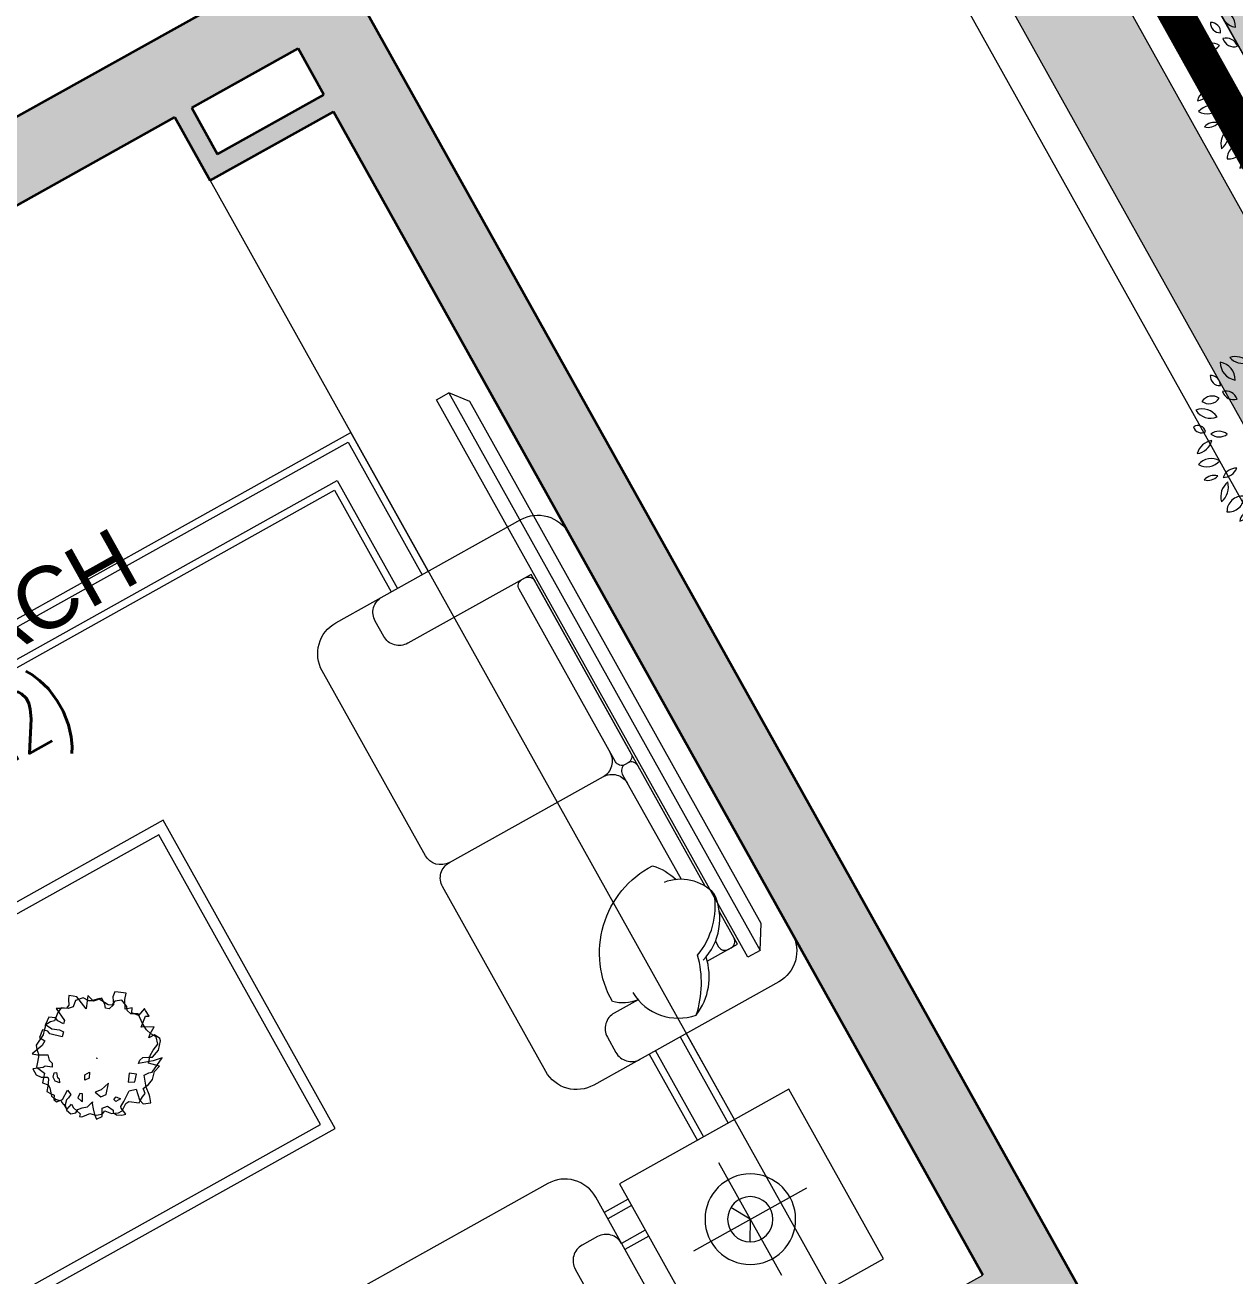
# Model space of a CAD drawing. Header units: millimetres. Extents: x 403824132 to 733479728, y 1974822364 to 2151530530.
# Drawn here: x 568834405 to 568837843, y 2063152941 to 2063156493 of the extents above; entities that cross this region are included whole.
import ezdxf
from ezdxf.enums import TextEntityAlignment as Align

# ---------------------------------------------------------------- set-up
doc = ezdxf.new("R2010")
doc.units = ezdxf.units.MM
doc.linetypes.add('CENTER', pattern=[3, 1.5, -0.5, 0.5, -0.5])
doc.linetypes.add('HIDDEN', pattern=[0.75, 0.5, -0.25])
for name, color, linetype, lineweight in [('A-DIM', 251, 'Continuous', 15), ('A-HATCH', 251, 'Continuous', 5), ('A-TEXT', 7, 'Continuous', 18), ('A-TUONG', 255, 'Continuous', 35), ('E- RANH GIOI', 1, 'CENTER', 13), ('E- THAY', 9, 'Continuous', 20), ('E-Manh', 251, 'Continuous', 13), ('E-NoiThat', 32, 'Continuous', 9), ('i_Cay', 114, 'Continuous', 13), ('i_Hatch', 250, 'Continuous', 13), ('i_ThietBi', 32, 'Continuous', 13), ('LD-KHUAT', 33, 'HIDDEN', 9), ('LD-THAY', 9, 'Continuous', 13)]:
    doc.layers.add(name, color=color, linetype=linetype, lineweight=lineweight)
doc.layers.add('ChiaLo', color=128, linetype='CENTER')
doc.layers.add('loKBT', color=42, linetype='Continuous')
doc.styles.add('AA - Arial - Regular', font='arial.ttf', dxfattribs={"height": 250})
doc.styles.add('Dim roman', font='romans.shx', dxfattribs={"width": 0.7})

# ---------------------------------------------------------------- blocks, each defined once
blk = doc.blocks.new('tv')
at = {"layer": 'i_ThietBi'}
for points in [[(-124298533.7, 101887768.1), (-124300227.4, 101887768.1), (-124300277.4, 101887728.1), (-124298468.4, 101887728.1)], [(-124298468.4, 101887688.1), (-124300277.4, 101887688.1), (-124300277.4, 101887728.1), (-124298468.4, 101887728.1)]]:
    blk.add_lwpolyline(points, close=True, dxfattribs=at)
blk = doc.blocks.new('sf2')
at = {"layer": 'E-NoiThat'}
for p, q in [((-123893881.8, 101810474), (-123893331.8, 101810474)), ((-123893881.8, 101809924), (-123893881.8, 101810474)), ((-123893331.8, 101810474), (-123893331.8, 101809924)), ((-123893881.8, 101810094), (-123893958.9, 101810094)), ((-123893881.8, 101810074), (-123893958.9, 101810074)), ((-123893881.8, 101809994), (-123893958.9, 101809994)), ((-123893881.8, 101809974), (-123893958.9, 101809974)), ((-123893331.8, 101809924), (-123893881.8, 101809924)), ((-123893628.9, 101809644), (-123893628.9, 101809924)), ((-123893608.9, 101809644), (-123893608.9, 101809924)), ((-123893528.9, 101809644), (-123893528.9, 101809924)), ((-123893508.9, 101809644), (-123893508.9, 101809924)), ((-123895508.9, 101809394), (-123894508.9, 101809394)), ((-123894508.9, 101809394), (-123894508.9, 101808394)), ((-123895478.9, 101809364), (-123894538.9, 101809364)), ((-123894538.9, 101809364), (-123894538.9, 101808424)), ((-123895054.1, 101809032.3), (-123895041.1, 101809048.4)), ((-123895041.1, 101809048.4), (-123895023.1, 101809056.5)), ((-123895036.2, 101809048.4), (-123895031.3, 101809058.8)), ((-123895032.9, 101809042.7), (-123895036.2, 101809048.4)), ((-123895031.3, 101809058.8), (-123895018.3, 101809066.9)), ((-123895023.1, 101809056.5), (-123895011.7, 101809056.5)), ((-123895018.3, 101809066.9), (-123895006.9, 101809070.3)), ((-123895011.7, 101809056.5), (-123894992.2, 101809043.8)), ((-123895006.9, 101809070.3), (-123895010.1, 101809048.4)), ((-123895010.1, 101809048.4), (-123895008.5, 101809043.8)), ((-123894982.4, 101809042.7), (-123894958, 101809060)), ((-123894958, 101809060), (-123894951.5, 101809055.3)), ((-123894953.1, 101809053), (-123894949.9, 101809068)), ((-123894946.6, 101809021.9), (-123894953.1, 101809053)), ((-123894951.5, 101809055.3), (-123894941.8, 101809049.6)), ((-123894949.9, 101809068), (-123894928.7, 101809076.1)), ((-123894941.8, 101809049.6), (-123894930.4, 101809045)), ((-123894928.7, 101809076.1), (-123894923.8, 101809060)), ((-123894923.8, 101809060), (-123894922.2, 101809053)), ((-123894922.2, 101809053), (-123894919, 101809031.1)), ((-123895124.1, 101809011.6), (-123895119.2, 101809016.2)), ((-123895119.2, 101809016.2), (-123895106.2, 101809017.3)), ((-123895106.2, 101809017.3), (-123895094.8, 101809018.5)), ((-123895094.8, 101809018.5), (-123895085, 101809028.8)), ((-123895086.6, 101809041.5), (-123895068.7, 101809042.7)), ((-123895085, 101809027.7), (-123895086.6, 101809041.5)), ((-123895085, 101809028.8), (-123895080.1, 101809032.3)), ((-123895080.1, 101809011.6), (-123895085, 101809027.7)), ((-123895080.1, 101809032.3), (-123895063.8, 101809036.9)), ((-123895068.7, 101809042.7), (-123895057.3, 101809021.9)), ((-123895063.8, 101809036.9), (-123895054.1, 101809032.3)), ((-123895057.3, 101809021.9), (-123895041.1, 101809024.2)), ((-123895041.1, 101809024.2), (-123895032.9, 101809042.7)), ((-123895014.1, 101809024.4), (-123895016.6, 101809017.1)), ((-123895016.6, 101809017.1), (-123895006.4, 101809013.5)), ((-123894998.8, 101809024.4), (-123895014.1, 101809024.4)), ((-123895008.5, 101809043.8), (-123894993.8, 101809035.8)), ((-123895006.4, 101809013.5), (-123894998.8, 101809024.4)), ((-123894993.8, 101809035.8), (-123894966.2, 101809017.3)), ((-123894992.2, 101809043.8), (-123894982.4, 101809042.7)), ((-123894966.2, 101809017.3), (-123894946.6, 101809021.9)), ((-123894930.4, 101809045), (-123894928.7, 101809032.3)), ((-123894928.7, 101809032.3), (-123894928.7, 101809030)), ((-123894928.7, 101809030), (-123894909.2, 101809027.7)), ((-123894919, 101809031.1), (-123894907.6, 101808998.9)), ((-123894909.2, 101809027.7), (-123894892.9, 101809020.8)), ((-123894892.9, 101809020.8), (-123894876.6, 101809003.5)), ((-123895148.5, 101808978.1), (-123895142, 101808993.1)), ((-123895143.6, 101808963.1), (-123895148.5, 101808978.1)), ((-123895146.9, 101808977), (-123895127.3, 101808970.1)), ((-123895146.9, 101808960.8), (-123895146.9, 101808977)), ((-123895142, 101808993.1), (-123895129, 101808997.7)), ((-123895129, 101808997.7), (-123895119.2, 101808992)), ((-123895127.3, 101808981.6), (-123895119.2, 101809005.8)), ((-123895127.3, 101808970.1), (-123895127.3, 101808981.6)), ((-123895119.2, 101809005.8), (-123895124.1, 101809011.6)), ((-123895119.2, 101808992), (-123895106.2, 101808994.3)), ((-123895106.2, 101808994.3), (-123895091.5, 101808998.9)), ((-123895098.1, 101808976.2), (-123895096.5, 101808978.4)), ((-123895096.5, 101808978.4), (-123895085.9, 101808960.1)), ((-123895091.5, 101808998.9), (-123895072, 101808993.1)), ((-123895075.2, 101808996.6), (-123895080.1, 101809011.6)), ((-123895072, 101808993.1), (-123895075.2, 101808996.6)), ((-123895052.5, 101808973), (-123895044.8, 101808992.4)), ((-123895044.8, 101808992.4), (-123895028.1, 101808994.5)), ((-123895028.1, 101808994.5), (-123895006.8, 101808969.7)), ((-123894956.7, 101808993.4), (-123894940, 101809002)), ((-123894941.5, 101808973), (-123894956.7, 101808993.4)), ((-123894924.8, 101808985.9), (-123894941.5, 101808973)), ((-123894940, 101809002), (-123894924.8, 101808985.9)), ((-123894907.6, 101808998.9), (-123894892.9, 101808998.9)), ((-123894892.9, 101808998.9), (-123894883.1, 101809002.3)), ((-123894883.1, 101809002.3), (-123894839.2, 101808980.4)), ((-123894857.1, 101808997.7), (-123894879.9, 101808974.7)), ((-123894876.6, 101809003.5), (-123894857.1, 101808997.7)), ((-123894839.2, 101808980.4), (-123894865.2, 101808975.8)), ((-123895164.8, 101808934.3), (-123895161.5, 101808943.6)), ((-123895161.5, 101808943.6), (-123895143.6, 101808945.9)), ((-123895156.6, 101808940.1), (-123895148.5, 101808945.9)), ((-123895148.5, 101808958.5), (-123895146.9, 101808960.8)), ((-123895148.5, 101808953.9), (-123895148.5, 101808958.5)), ((-123895148.5, 101808945.9), (-123895148.5, 101808953.9)), ((-123895133.8, 101808952.8), (-123895143.6, 101808963.1)), ((-123895143.6, 101808945.9), (-123895117.6, 101808929.7)), ((-123895125.7, 101808950.5), (-123895133.8, 101808952.8)), ((-123895115.9, 101808944.7), (-123895125.7, 101808950.5)), ((-123895117.6, 101808929.7), (-123895115.9, 101808944.7)), ((-123895102.6, 101808963.3), (-123895098.1, 101808976.2)), ((-123895092, 101808954.7), (-123895102.6, 101808963.3)), ((-123895085.9, 101808960.1), (-123895092, 101808954.7)), ((-123895034.2, 101808975.1), (-123895052.5, 101808973)), ((-123895006.8, 101808969.7), (-123895034.2, 101808975.1)), ((-123894865.2, 101808975.8), (-123894905.9, 101808962)), ((-123894905.9, 101808962), (-123894897.8, 101808955.1)), ((-123894897.8, 101808955.1), (-123894886.4, 101808952.8)), ((-123894886.4, 101808952.8), (-123894871.8, 101808959.7)), ((-123894879.9, 101808974.7), (-123894865.2, 101808958.5)), ((-123894871.8, 101808959.7), (-123894862, 101808965.5)), ((-123894865.2, 101808958.5), (-123894850.6, 101808949.3)), ((-123894862, 101808965.5), (-123894837.6, 101808956.2)), ((-123894850.6, 101808949.3), (-123894831.1, 101808941.2)), ((-123894837.6, 101808956.2), (-123894819.7, 101808936.6)), ((-123895171.3, 101808904.4), (-123895164.8, 101808914.7)), ((-123895166.4, 101808922.8), (-123895163.1, 101808928.6)), ((-123895161.5, 101808909), (-123895166.4, 101808922.8)), ((-123895158.3, 101808924), (-123895164.8, 101808934.3)), ((-123895164.8, 101808914.7), (-123895158.3, 101808924)), ((-123895163.1, 101808928.6), (-123895159.9, 101808935.5)), ((-123895158.3, 101808899.8), (-123895161.5, 101808909)), ((-123895159.9, 101808935.5), (-123895156.6, 101808940.1)), ((-123895047.9, 101808929.9), (-123895061.6, 101808928.9)), ((-123895061.6, 101808928.9), (-123895054, 101808915.9)), ((-123895054, 101808915.9), (-123895038.8, 101808915.9)), ((-123895038.8, 101808915.9), (-123895047.9, 101808929.9)), ((-123894826.2, 101808913.6), (-123894844.1, 101808912.4)), ((-123894844.1, 101808912.4), (-123894835.9, 101808904.4)), ((-123894824.5, 101808920.5), (-123894834.3, 101808905.5)), ((-123894831.1, 101808941.2), (-123894824.5, 101808920.5)), ((-123894818, 101808929.7), (-123894826.2, 101808913.6)), ((-123894819.7, 101808936.6), (-123894818, 101808929.7)), ((-123895161.5, 101808892.8), (-123895171.3, 101808904.4)), ((-123895169.7, 101808876.7), (-123895158.3, 101808890.5)), ((-123895159.9, 101808866.3), (-123895169.7, 101808876.7)), ((-123895164.8, 101808861.7), (-123895148.5, 101808870.9)), ((-123895150.1, 101808876.7), (-123895161.5, 101808892.8)), ((-123895158.3, 101808890.5), (-123895158.3, 101808899.8)), ((-123895148.5, 101808870.9), (-123895150.1, 101808876.7)), ((-123895132.2, 101808895.1), (-123895135.5, 101808890.5)), ((-123895135.5, 101808890.5), (-123895135.5, 101808877.9)), ((-123895135.5, 101808877.9), (-123895127.3, 101808868.6)), ((-123895127.3, 101808900.9), (-123895132.2, 101808895.1)), ((-123895122.8, 101808890.1), (-123895127.3, 101808900.9)), ((-123895127.3, 101808868.6), (-123895120.8, 101808870.9)), ((-123895122.8, 101808890.1), (-123895125.7, 101808885.9)), ((-123895120.8, 101808870.9), (-123895125.7, 101808885.9)), ((-123895001.7, 101808891.3), (-123895003.1, 101808891.3)), ((-123895001.7, 101808891.3), (-123895001.7, 101808892.7)), ((-123895001.7, 101808891.3), (-123895001.7, 101808890)), ((-123895001.7, 101808891.3), (-123895000.3, 101808891.3)), ((-123894816.4, 101808892.8), (-123894849, 101808875.6)), ((-123894849, 101808875.6), (-123894822.9, 101808854.8)), ((-123894839.2, 101808889.4), (-123894840.8, 101808868.6)), ((-123894834.3, 101808905.5), (-123894839.2, 101808889.4)), ((-123894835.9, 101808904.4), (-123894816.4, 101808892.8)), ((-123895174.5, 101808849), (-123895164.8, 101808861.7)), ((-123895174.5, 101808829.5), (-123895174.5, 101808849)), ((-123895146.9, 101808839.8), (-123895174.5, 101808829.5)), ((-123895163.1, 101808830.6), (-123895151.7, 101808856)), ((-123895151.7, 101808856), (-123895159.9, 101808866.3)), ((-123895140.4, 101808839.8), (-123895146.9, 101808839.8)), ((-123895124.1, 101808851.4), (-123895140.4, 101808839.8)), ((-123895119.2, 101808842.1), (-123895124.1, 101808851.4)), ((-123895122.4, 101808830.6), (-123895119.2, 101808842.1)), ((-123894837.6, 101808838.7), (-123894855.5, 101808828.3)), ((-123894839.2, 101808843.3), (-123894852.2, 101808827.1)), ((-123894840.8, 101808868.6), (-123894837.6, 101808838.7)), ((-123894831.1, 101808839.8), (-123894839.2, 101808843.3)), ((-123894814.8, 101808834.1), (-123894831.1, 101808839.8)), ((-123894822.9, 101808854.8), (-123894813.1, 101808859.4)), ((-123894813.1, 101808859.4), (-123894814.8, 101808841)), ((-123894814.8, 101808841), (-123894814.8, 101808834.1)), ((-123895153.4, 101808819.1), (-123895163.1, 101808830.6)), ((-123895155, 101808791.4), (-123895143.6, 101808800.6)), ((-123895140.4, 101808802.9), (-123895153.4, 101808819.1)), ((-123895143.6, 101808800.6), (-123895127.3, 101808809.9)), ((-123895137.1, 101808786.8), (-123895140.4, 101808802.9)), ((-123895127.3, 101808809.9), (-123895117.6, 101808815.6)), ((-123895117.6, 101808815.6), (-123895122.4, 101808830.6)), ((-123894844.1, 101808815.6), (-123894863.6, 101808808.7)), ((-123894863.6, 101808808.7), (-123894850.6, 101808784.5)), ((-123894855.5, 101808828.3), (-123894860.4, 101808815.6)), ((-123894860.4, 101808815.6), (-123894855.5, 101808805.3)), ((-123894855.5, 101808805.3), (-123894858.7, 101808782.2)), ((-123894852.2, 101808827.1), (-123894844.1, 101808815.6)), ((-123895119.2, 101808784.5), (-123895155, 101808791.4)), ((-123895133.8, 101808775.3), (-123895137.1, 101808786.8)), ((-123895101.3, 101808759.1), (-123895133.8, 101808775.3)), ((-123895106.2, 101808776.4), (-123895119.2, 101808784.5)), ((-123895114.3, 101808761.5), (-123895106.2, 101808776.4)), ((-123895083.4, 101808766.1), (-123895085, 101808756.8)), ((-123895057.3, 101808790.3), (-123895083.4, 101808766.1)), ((-123895072, 101808756.8), (-123895054.1, 101808769.5)), ((-123895047.6, 101808779.9), (-123895057.3, 101808790.3)), ((-123895054.1, 101808769.5), (-123895047.6, 101808779.9)), ((-123894902.7, 101808785.7), (-123894910.8, 101808779.9)), ((-123894910.8, 101808779.9), (-123894907.6, 101808769.5)), ((-123894899.4, 101808775.3), (-123894910.8, 101808753.4)), ((-123894907.6, 101808769.5), (-123894905.9, 101808749.9)), ((-123894886.4, 101808782.2), (-123894902.7, 101808785.7)), ((-123894891.3, 101808781), (-123894899.4, 101808775.3)), ((-123894878.3, 101808775.3), (-123894891.3, 101808781)), ((-123894876.6, 101808761.5), (-123894886.4, 101808782.2)), ((-123894858.7, 101808782.2), (-123894878.3, 101808775.3)), ((-123894839.2, 101808770.7), (-123894857.1, 101808758)), ((-123894850.6, 101808784.5), (-123894839.2, 101808770.7)), ((-123895096.4, 101808746.5), (-123895114.3, 101808761.5)), ((-123895093.1, 101808748.8), (-123895101.3, 101808759.1)), ((-123895085, 101808756.8), (-123895096.4, 101808746.5)), ((-123895086.6, 101808743), (-123895093.1, 101808748.8)), ((-123895083.4, 101808738.4), (-123895086.6, 101808743)), ((-123895065.5, 101808737.3), (-123895083.4, 101808738.4)), ((-123895081.7, 101808737.3), (-123895072, 101808756.8)), ((-123895063.8, 101808723.4), (-123895081.7, 101808737.3)), ((-123895054.1, 101808740.7), (-123895065.5, 101808737.3)), ((-123895047.6, 101808734.9), (-123895063.8, 101808723.4)), ((-123895034.5, 101808724.6), (-123895054.1, 101808740.7)), ((-123895045.9, 101808745.3), (-123895047.6, 101808734.9)), ((-123895036.2, 101808760.3), (-123895045.9, 101808745.3)), ((-123895029.7, 101808753.4), (-123895036.2, 101808760.3)), ((-123895032.9, 101808711.9), (-123895029.7, 101808753.4)), ((-123895003.6, 101808729.2), (-123895019.9, 101808717.7)), ((-123894989, 101808731.5), (-123895003.6, 101808729.2)), ((-123894974.3, 101808718.8), (-123894989, 101808731.5)), ((-123894959.7, 101808754.5), (-123894966.2, 101808711.9)), ((-123894936.9, 101808723.4), (-123894959.7, 101808754.5)), ((-123894941.8, 101808738.4), (-123894951.5, 101808723.4)), ((-123894933.6, 101808743), (-123894941.8, 101808738.4)), ((-123894930.4, 101808745.3), (-123894936.9, 101808723.4)), ((-123894932, 101808743), (-123894933.6, 101808743)), ((-123894912.4, 101808747.6), (-123894932, 101808743)), ((-123894922.2, 101808747.6), (-123894930.4, 101808745.3)), ((-123894905.9, 101808749.9), (-123894922.2, 101808747.6)), ((-123894910.8, 101808753.4), (-123894912.4, 101808747.6)), ((-123894865.2, 101808752.2), (-123894876.6, 101808761.5)), ((-123894857.1, 101808758), (-123894865.2, 101808752.2)), ((-123895019.9, 101808717.7), (-123895034.5, 101808724.6)), ((-123895024.8, 101808716.5), (-123895032.9, 101808711.9)), ((-123895006.9, 101808725.7), (-123895024.8, 101808716.5)), ((-123894997.1, 101808721.1), (-123895006.9, 101808725.7)), ((-123894990.6, 101808707.3), (-123894997.1, 101808721.1)), ((-123894984.1, 101808696.9), (-123894990.6, 101808707.3)), ((-123894974.3, 101808705), (-123894984.1, 101808696.9)), ((-123894951.5, 101808723.4), (-123894974.3, 101808718.8)), ((-123894966.2, 101808711.9), (-123894974.3, 101808705)), ((-123894538.9, 101808424), (-123895478.9, 101808424)), ((-123894508.9, 101808394), (-123895508.9, 101808394)), ((-123893628.9, 101807814), (-123893628.9, 101808144)), ((-123893608.9, 101807794), (-123893608.9, 101808144)), ((-123893528.9, 101807714), (-123893528.9, 101808144)), ((-123893508.9, 101808144), (-123893508.9, 101807694)), ((-123893508.9, 101807694), (-123893508.9, 101808144)), ((-123896388.9, 101807814), (-123893628.9, 101807814)), ((-123896408.9, 101807794), (-123893608.9, 101807794)), ((-123896488.9, 101807714), (-123893528.9, 101807714)), ((-123896508.9, 101807694), (-123893508.9, 101807694))]:
    blk.add_line(p, q, dxfattribs=at)
for points in [[(-123893958.9, 101809924, -0.414214), (-123894058.9, 101809824), (-123894658.9, 101809824, -0.414214), (-123894708.9, 101809874, -0.414214), (-123894758.9, 101809824), (-123895258.9, 101809824, -0.414214), (-123895308.9, 101809874, -0.414214), (-123895358.9, 101809824), (-123895958.9, 101809824, -0.414214), (-123896058.9, 101809924), (-123896058.9, 101810524, -0.414214), (-123895958.9, 101810624), (-123894058.9, 101810624, -0.414214), (-123893958.9, 101810524)], [(-123893808.9, 101809644, 0.414214), (-123893908.9, 101809544), (-123893908.9, 101808944, 0.414214), (-123893858.9, 101808894, 0.404778), (-123893908.9, 101808844), (-123893908.9, 101808244, 0.414214), (-123893808.9, 101808144), (-123893208.9, 101808144, 0.414214), (-123893108.9, 101808244), (-123893108.9, 101809544, 0.414214), (-123893208.9, 101809644)], [(-123893258.9, 101808314), (-123893258.9, 101808874, 0.414214), (-123893278.9, 101808894), (-123893288.9, 101808894, 0.414214), (-123893308.9, 101808874), (-123893308.9, 101808314, 0.414214), (-123893288.9, 101808294), (-123893278.9, 101808294, 0.414214)]]:
    blk.add_lwpolyline(points, format="xyb", close=True, dxfattribs=at)
for points in [[(-123893606.8, 101810375.1), (-123893606.8, 101810009.1)], [(-123893606.8, 101810192.1), (-123893638.9, 101810247.7)], [(-123893789.8, 101810192.1), (-123893423.8, 101810192.1)], [(-123893606.8, 101810192.1), (-123893638.9, 101810136.6)], [(-123893357.1, 101809494), (-123893258.9, 101809494), (-123893258.9, 101809388.8)], [(-123893858.9, 101808894), (-123893358.9, 101808894)]]:
    blk.add_lwpolyline(points, dxfattribs=at)
for points in [[(-123893958.9, 101810074, -0.414214), (-123894008.9, 101810024), (-123894058.9, 101810024, -0.414214), (-123894108.9, 101810074), (-123894108.9, 101810151.5)], [(-123893581.4, 101809494), (-123893658.9, 101809494, -0.414214), (-123893708.9, 101809544), (-123893708.9, 101809594, -0.414214), (-123893658.9, 101809644)], [(-123893584.4, 101809468.9, -0.356772), (-123893458.4, 101809612.2, -0.249542), (-123893354.5, 101809482.4, 9.61688)], [(-123893458.4, 101809612.2, -0.14773), (-123893372.5, 101809466, -0.213343), (-123893246.4, 101809337.1, -0.178662)], [(-123893581.4, 101809494.1, 0.165541), (-123893647.4, 101809463.2, 0.425989), (-123893361, 101809182.4, 0.121523), (-123893321.5, 101809249, -7.115464)], [(-123893365.6, 101809486.2, -0.306663), (-123893246.4, 101809337.1, -0.30633), (-123893355.3, 101809239.7, 0.872847)], [(-123893308.9, 101809455.8), (-123893308.9, 101809474, -0.414214), (-123893288.9, 101809494), (-123893278.9, 101809494, -0.414214), (-123893258.9, 101809474)], [(-123893258.9, 101809474), (-123893258.9, 101809388.8, -0.414214)], [(-123893258.9, 101809305.6), (-123893258.9, 101808294), (-123893658.9, 101808294, 0.414214), (-123893708.9, 101808244), (-123893708.9, 101808194, 0.414214), (-123893658.9, 101808144)], [(-123893258.9, 101809305.6), (-123893258.9, 101808294), (-123893658.9, 101808294, 0.414214), (-123893708.9, 101808244), (-123893708.9, 101808194, 0.414214), (-123893658.9, 101808144)], [(-123893258.9, 101809305.6), (-123893258.9, 101808914, -0.414214), (-123893278.9, 101808894), (-123893288.9, 101808894, -0.414214), (-123893308.9, 101808914), (-123893308.9, 101809255.3, -0.414214)], [(-123893358.9, 101808894, 0.414214), (-123893308.9, 101808944, -1)], [(-123893358.9, 101808894, -0.414214), (-123893308.9, 101808844, 1)]]:
    blk.add_lwpolyline(points, format="xyb", dxfattribs=at)
for radius in [128.3, 64.2]:
    blk.add_circle((-123893606.8, 101810192.1), radius, dxfattribs=at)
blk = doc.blocks.new('TANG 1 BT1')
at = {"layer": 'A-HATCH'}
h = blk.add_hatch(color=256, dxfattribs=at)
h.dxf.hatch_style = 1
h.paths.add_polyline_path([(7158834.4, 839216.9), (7158834.4, 837891.9), (7159054.4, 837891.9), (7159054.4, 839436.9), (7153914.4, 839436.9), (7153914.4, 839216.9)])
h.paths.add_polyline_path([(7150554.4, 839436.9), (7150554.3, 838368.7), (7150774.3, 838368.7), (7150774.4, 839216.9), (7151514.4, 839216.9), (7151514.4, 839436.9)])
h.paths.add_polyline_path([(7150774.3, 836568.7), (7150554.3, 836568.7), (7150554.4, 835616.9), (7151104.3, 835616.9), (7151104.3, 835319.5), (7151324.3, 835319.5), (7151324.3, 835616.9), (7152824.3, 835616.9), (7152824.3, 833426.9), (7152714.3, 833426.9), (7152714.3, 833316.9), (7152934.3, 833316.9), (7152934.3, 835726.9), (7150774.4, 835726.9)])
h.paths.add_polyline_path([(7151324.3, 834519.5), (7151104.3, 834519.5), (7151104.3, 832826.9), (7151324.3, 832826.9), (7151324.3, 833316.9), (7151914.3, 833316.9), (7151914.3, 833426.9), (7151324.3, 833426.9)])
h.paths.add_polyline_path([(7158834.4, 835616.9), (7158834.4, 834616.9), (7159054.4, 834616.9), (7159054.4, 835946.9), (7159054.4, 837091.9), (7158834.4, 837091.9), (7158834.4, 836041.9), (7158234.4, 836041.9), (7158234.4, 835726.9), (7156074.4, 835726.9), (7156074.4, 835616.9)])
h.paths.add_polyline_path([(7158834.4, 835726.9), (7158289.4, 835726.9), (7158289.4, 835986.9), (7158834.4, 835986.9)], flags=16)
h.paths.add_polyline_path([(7158434.4, 831596.9), (7158434.4, 831391.9), (7158834.4, 831391.9), (7158834.4, 827616.9), (7158354.3, 827616.9), (7158354.3, 827396.9), (7159054.4, 827396.9), (7159054.4, 832816.9), (7158834.4, 832816.9), (7158834.4, 831816.9), (7156074.4, 831816.9), (7156074.4, 831596.9)])
h.paths.add_polyline_path([(7158834.4, 831596.9), (7158834.4, 831446.9), (7158489.4, 831446.9), (7158489.4, 831596.9)], flags=16)
h.paths.add_polyline_path([(7152934.3, 831706.9), (7152934.3, 831816.9), (7151324.3, 831816.9), (7151324.3, 831926.9), (7151104.3, 831926.9), (7151104.3, 831816.9), (7150554.4, 831816.9), (7150554.4, 830866.9), (7150774.4, 830866.9), (7150774.4, 831706.9)])
h.paths.add_polyline_path([(7150554.4, 828526.9), (7150774.4, 828526.9), (7150774.4, 830066.9), (7150554.4, 830066.9)])
h.paths.add_polyline_path([(7151704.4, 827396.9), (7152404.2, 827396.9), (7152404.2, 827616.9), (7150774.4, 827616.9), (7150774.4, 827726.9), (7150554.4, 827726.9), (7150554.4, 827616.9), (7150554.4, 827396.9), (7151404.4, 827396.9), (7151404.4, 827396.9)])
h.paths.add_polyline_path([(7154604.6, 827616.9), (7154604.6, 827396.9), (7155304.4, 827396.9), (7155304.4, 827396.9), (7155604.4, 827396.9), (7156654.4, 827396.9), (7156654.4, 827616.9)])
h.paths.add_polyline_path([(7150304.3, 831816.9), (7150304.3, 831196.9), (7150554.3, 831196.9), (7150554.3, 831306.9), (7150414.3, 831306.9), (7150414.3, 831706.9), (7150554.3, 831706.9), (7150554.3, 831816.9)])
h.paths.add_polyline_path([(7150304.3, 836228.5), (7150304.3, 835616.9), (7150554.3, 835616.9), (7150554.3, 835726.9), (7150414.3, 835726.9), (7150414.3, 836118.5), (7150554.4, 836118.5), (7150554.4, 836228.5)])
at = {"layer": 'A-TUONG'}
for p, q in [((7159054.4, 827396.9), (7159054.4, 832816.9)), ((7158834.4, 831816.9), (7156074.4, 831816.9)), ((7156074.4, 831596.9), (7158434.4, 831596.9)), ((7158434.4, 831596.9), (7158434.4, 831391.9)), ((7158489.4, 831596.9), (7158834.4, 831596.9)), ((7158489.4, 831596.9), (7158489.4, 831446.9)), ((7158489.4, 831596.9), (7158834.4, 831596.9)), ((7158834.4, 831446.9), (7158834.4, 831596.9)), ((7158489.4, 831446.9), (7158834.4, 831446.9)), ((7158434.4, 831391.9), (7158834.4, 831391.9)), ((7158834.4, 827616.9), (7158834.4, 831391.9))]:
    blk.add_line(p, q, dxfattribs=at)
at = {"layer": 'i_ThietBi'}
blk.add_lwpolyline([(7158834.4, 831391.9), (7158434.4, 831391.9), (7158434.3, 827616.9), (7158834.3, 827616.9)], close=True, dxfattribs=at)
at = {"layer": 'E- THAY', "xscale": -1, "rotation": 180}
blk.add_blockref('sf2', (131051943.3, 102638267.9), dxfattribs=at)
at = {"layer": 'LD-KHUAT', "rotation": 270}
blk.add_blockref('tv', (-94728996.2, -123469741), dxfattribs=at)
at = {"layer": 'A-TEXT', "style": 'AA - Arial - Regular'}
blk.add_text('PHÒNG KHÁCH', height=175, dxfattribs=at).set_placement((7156807.5, 830584.7), align=Align.MIDDLE_CENTER)
at = {"layer": 'A-TEXT', "style": 'Dim roman', "width": 0.7}
blk.add_text('(S=31.8 m2)', height=175, dxfattribs=at).set_placement((7156807.5, 830311.4), align=Align.MIDDLE_CENTER)
blk = doc.blocks.new('mb-cay40')
at = {"color": 0, "linetype": 'ByBlock'}
for centre, radius, start, end in [((-136.2, 736.9), 62.9, 125.40933, 202.71009), ((-230.7, 763.9), 62.9, 305.40933, 22.71009), ((16.3, 684.3), 136.5, 133.81169, 194.30773), ((-210.5, 749), 136.5, 313.81169, 14.30773), ((-426.9, 693.8), 54.1, 146.81507, 244.01934), ((-495.9, 674.7), 54.1, 326.81507, 64.01934), ((-299.6, 710.3), 100.2, 149.47372, 231.75859), ((-447.9, 682.5), 100.2, 329.47372, 51.75859), ((-230.7, 779.4), 98.1, 192.30595, 259.6849), ((-344.1, 662), 98.1, 12.30595, 79.6849), ((112.7, 711.3), 137.2, 163.46423, 212.79056), ((-134.2, 676.1), 137.2, 343.46423, 32.79056), ((-147.5, 637.8), 79.7, 145.52479, 220.83273), ((-273.4, 630.8), 79.7, 325.52479, 40.83273), ((138.4, 615.5), 80.6, 104.10036, 168.46502), ((39.7, 709.8), 80.6, 284.10036, 348.46502), ((230.4, 506), 141.4, 100.3005, 160.44765), ((71.9, 692.4), 141.4, 280.3005, 340.44765), ((-541.5, 596.8), 98.1, 183.31893, 263.19037), ((-651.1, 493.7), 98.1, 3.31893, 83.19037), ((-554.2, 555.7), 69.9, 25.45365, 116.6852), ((-522.5, 648.1), 69.9, 205.45365, 296.6852), ((-390.4, 597.1), 66.9, 168.8066, 257.6391), ((-470.3, 544.7), 66.9, 348.8066, 77.6391), ((48.9, 562.1), 68.8, 103.89139, 198.90395), ((-32.7, 606.6), 68.8, 283.89139, 18.90395), ((260, 521), 76.9, 122.58173, 207.17999), ((150.2, 550.6), 76.9, 302.58173, 27.17999), ((-653.7, 503), 44.2, 163.49335, 274.46973), ((-692.7, 471.4), 44.2, 343.49335, 94.46973), ((-620.4, 356.9), 75.8, 22.57231, 98.33354), ((-561.4, 461), 75.8, 202.57231, 278.33354), ((213.1, 368.7), 79.6, 86.02822, 161.36976), ((143.1, 473.5), 79.6, 266.02822, 341.36976), ((299.7, 426), 53.5, 59.98145, 155.66759), ((277.7, 494.4), 53.5, 239.98145, 335.66759), ((-680.1, 301.4), 101.7, 69.72014, 135.64891), ((-717.6, 467.9), 101.7, 249.72014, 315.64891), ((319.9, 283.6), 110.2, 64.73526, 140.57812), ((281.8, 453.3), 110.2, 244.73526, 320.57812), ((-743.4, 226), 96, 30.94824, 110.57839), ((-694.8, 365.2), 96, 210.94824, 290.57839), ((359.2, 242.1), 79.1, 90.25287, 173.52208), ((280.3, 330.1), 79.1, 270.25287, 353.52208), ((-766.5, 152.4), 75.6, 44.25765, 108.59266), ((-736.5, 276.8), 75.6, 224.25765, 288.59266), ((243, 141), 78, 58.87476, 131.21352), ((-787.2, 176.3), 110.8, 280.87616, 345.44791), ((-659.1, 39.6), 110.8, 100.87616, 165.44791), ((-637.6, 118.6), 83.9, 60.50948, 129.29199), ((-649.5, 256.6), 83.9, 240.50948, 309.29199), ((231.9, 266.5), 78, 238.87476, 311.21352), ((344, 142), 53.6, 28.19814, 112.19179), ((371, 217), 53.6, 208.19814, 292.19179), ((292.5, 25.2), 97.6, 29.1952, 106.7189), ((349.7, 166.4), 97.6, 209.1952, 286.7189), ((-689.6, -39.1), 87.4, 54.97446, 151.37923), ((-716.2, 74.2), 87.4, 234.97446, 331.37923), ((158.9, -75), 77.3, 28.80716, 103.91988), ((208.1, 37.3), 77.3, 208.80716, 283.91988), ((313.8, -58.6), 90.4, 71.37117, 141.75354), ((271.7, 82.9), 90.4, 251.37117, 321.75354), ((-674.8, -123.2), 70, 71.81925, 140.08176), ((-706.7, -11.8), 70, 251.81925, 320.08176), ((-551.5, -83), 75, 87.17243, 157.23647), ((-616.9, 20.9), 75, 267.17243, 337.23647), ((243.5, -118.1), 50.7, 359.25572, 87.62866), ((296.2, -68.1), 50.7, 179.25572, 267.62866), ((-557.2, -163.3), 78, 113.47529, 203.45596), ((-659.8, -122.8), 78, 293.47529, 23.45596), ((-341.9, -220.9), 95.9, 122.88731, 186.72533), ((-489.2, -151.6), 95.9, 302.88731, 6.72533), ((132.9, -213), 116.1, 6.54869, 76.89113), ((274.6, -86.6), 116.1, 186.54869, 256.89113), ((-604.8, -147.2), 106.6, 271.63276, 352.02679), ((-496.2, -268.5), 106.6, 91.63276, 172.02679), ((-132.5, -236.1), 75.4, 148.78766, 221.59771), ((-253.3, -247.1), 75.4, 328.78766, 41.59771), ((69.9, -150.8), 70.3, 173.64998, 254.65145), ((-18.6, -210.9), 70.3, 353.64998, 74.65145), ((113.4, -289.9), 96.7, 38.69621, 106.24154), ((161.8, -136.6), 96.7, 218.69621, 286.24154), ((-472.9, -293.5), 49.3, 76.54191, 193.47743), ((-509.3, -257.1), 49.3, 256.54191, 13.47743), ((-314.3, -280.8), 91.1, 159.11699, 230.36062), ((-457.4, -318.4), 91.1, 339.11699, 50.36062), ((-220.2, -348.5), 108.7, 122.11699, 201.72753), ((-378.9, -296.7), 108.7, 302.11699, 21.72753), ((99.9, -278), 148, 165.20711, 218.32175), ((-159.3, -332), 148, 345.20711, 38.32175), ((110.4, -276.4), 64.3, 156.77542, 231.28797), ((11, -301.2), 64.3, 336.77542, 51.28797), ((-170.5, -363.9), 62.5, 129.74751, 206.0709), ((-266.7, -343.3), 62.5, 309.74751, 26.0709), ((-159.8, -372.2), 84.6, 5.31956, 80.41897), ((-61.5, -281), 84.6, 185.31956, 260.41897)]:
    blk.add_arc(centre, radius, start, end, dxfattribs=at)
blk = doc.blocks.new('SAN VUON BT A-BT1')
at = {"layer": 'i_Hatch', "true_color": 0x46cb3a, "transparency": 33554687}
h = blk.add_hatch(dxfattribs=at)
h.set_pattern_fill('CROSS', color=95, scale=300, double=1)
h.set_pattern_definition([(0, (2832.47, -202892.13), (75, 75), [37.5, -112.5]), (90, (2851.22, -202910.88), (-75, 75), [37.5, -112.5])])
h.paths.add_polyline_path([(7163776.9, 841296.9), (7151496.9, 841296.9), (7151496.9, 841006.9), (7163486.9, 841006.9), (7163486.9, 821856.9), (7163776.9, 821856.9)])
h.paths.add_polyline_path([(7158157.3, 822152.4), (7151786.9, 822152.4), (7151786.9, 839436.9), (7151496.9, 839436.9), (7151496.9, 821856.9), (7151496.9, 821516.9), (7158157.3, 821516.9)])
at = {"layer": 'A-DIM'}
blk.add_lwpolyline([(7153386.8, 839436.9), (7161886.9, 839436.9), (7161886.9, 827396.9), (7158436.8, 827396.9), (7158437.8, 826196.9), (7158587.8, 826196.9), (7158587.8, 825596.9), (7154087.9, 825596.9), (7154086.9, 826196.9), (7154236.9, 826196.9), (7154236.8, 827396.9), (7153386.8, 827396.9), (7153386.9, 831196.9), (7153136.8, 831196.9), (7153136.8, 831816.9), (7153336.8, 831816.9), (7153336.8, 835616.9), (7153136.8, 835616.9), (7153136.8, 836228.5), (7153386.9, 836228.5), (7153386.9, 839436.9)], dxfattribs=at)
at = {"layer": 'E- RANH GIOI', "ltscale": 0.1, "const_width": 100}
blk.add_lwpolyline([(7151386.9, 821436.9), (7163886.9, 821436.9), (7163886.9, 841436.9), (7151386.9, 841436.9)], close=True, dxfattribs=at)
at = {"layer": 'E- THAY'}
blk.add_lwpolyline([(7161886.9, 839436.9), (7161886.9, 827396.9), (7158437.8, 827396.9), (7158437.8, 826196.9), (7158587.8, 826196.9), (7158587.8, 825596.9), (7158287.9, 825596.9), (7158287.9, 825296.9), (7154387.9, 825296.9)], dxfattribs=at)
at = {"layer": 'E-Manh'}
for p, q in [((7151496.9, 841326.9), (7151496.9, 821886.9)), ((7163486.9, 821886.9), (7163486.9, 841036.9)), ((7163376.9, 821886.9), (7163376.9, 840926.9))]:
    blk.add_line(p, q, dxfattribs=at)
for points in [[(7151496.9, 841326.9), (7151496.9, 821546.9), (7158267.3, 821546.9)], [(7163776.9, 821886.9), (7163776.9, 841326.9)]]:
    blk.add_lwpolyline(points, dxfattribs=at)
at = {"layer": 'i_Cay', "xscale": 0.5, "yscale": 0.5, "zscale": 0.5}
for p in [(7151700.3, 830588.8), (7151696.3, 830039.8), (7163708.3, 829166.8)]:
    blk.add_blockref('mb-cay40', p, dxfattribs=at)
blk = doc.blocks.new('MBT1 BT1')
at = {"layer": 'E- RANH GIOI', "ltscale": 0.1, "const_width": 100}
blk.add_lwpolyline([(7075416.3, 1014867.5), (7087916.3, 1014867.5), (7087916.3, 1034867.5), (7075416.3, 1034867.5)], close=True, dxfattribs=at)
at = {"layer": 'E- THAY'}
blk.add_blockref('SAN VUON BT A-BT1', (-75970.5, 193430.5), dxfattribs=at)
blk.add_blockref('TANG 1 BT1', (-73138, 193430.5), dxfattribs=at)
blk = doc.blocks.new('BT-01')
at = {"layer": 'loKBT'}
for points in [[(7883479.7, 959867.5), (7870986.1, 959873.3), (7870976.8, 939883.5), (7883470.4, 939877.8)], [(7895973.3, 959861.8), (7883479.7, 959867.5), (7883470.4, 939877.8), (7895964, 939872)]]:
    blk.add_lwpolyline(points, close=True, dxfattribs=at)

msp = doc.modelspace()

# ---------------------------------------------------------------- linework, layer by layer
at = {"layer": 'ChiaLo', "ltscale": 5, "elevation": 0.3}
msp.add_lwpolyline([(568822568.4, 2063183672.8), (568842124.5, 2063148625.6)], dxfattribs=at)
at = {"layer": 'loKBT', "elevation": 0.3}
for points in [[(568843298.7, 2063172260.5), (568832346.5, 2063166149.2), (568842124.5, 2063148625.6), (568853076.8, 2063154736.9)], [(568832346.5, 2063166149.2), (568821394.2, 2063160037.9), (568831172.3, 2063142514.3), (568842124.5, 2063148625.6)]]:
    msp.add_lwpolyline(points, close=True, dxfattribs=at)

# ---------------------------------------------------------------- next in the draw order: block references
at = {"layer": 'LD-THAY', "xscale": 1.002840898883993, "yscale": 1.002840898883993, "zscale": 1.002840898883993, "rotation": 29.16570913589108}
msp.add_blockref('MBT1 BT1', (563131227.9, 2058795882, -0.1), dxfattribs=at)

# ---------------------------------------------------------------- next in the draw order: block references
msp.add_blockref('MBT1 BT1', (563142174.1, 2058801991, -0.1), dxfattribs=at)

# ---------------------------------------------------------------- next in the draw order: block references
at = {"layer": 'loKBT', "xscale": 1.003354102868896, "yscale": 1.003354102868896, "zscale": 1.003354102868896, "rotation": 29.19218123277868}
msp.add_blockref('BT-01', (562396780.9, 2058467374.5, -0.1), dxfattribs=at)

# ---------------------------------------------------------------- next in the draw order: block references
at = {"layer": 'LD-THAY', "xscale": 1.002840898883993, "yscale": 1.002840898883993, "zscale": 1.002840898883993, "rotation": 29.16570913589108}
msp.add_blockref('MBT1 BT1', (563131227.9, 2058795882, -0.1), dxfattribs=at)

# ---------------------------------------------------------------- next in the draw order: block references
msp.add_blockref('MBT1 BT1', (563142174.1, 2058801991, -0.1), dxfattribs=at)

# ---------------------------------------------------------------- next in the draw order: block references
at = {"layer": 'loKBT', "xscale": 1.003354102868896, "yscale": 1.003354102868896, "zscale": 1.003354102868896, "rotation": 29.19218123277868}
msp.add_blockref('BT-01', (562396780.9, 2058467374.5, -0.1), dxfattribs=at)

doc.saveas('drawing.dxf')
